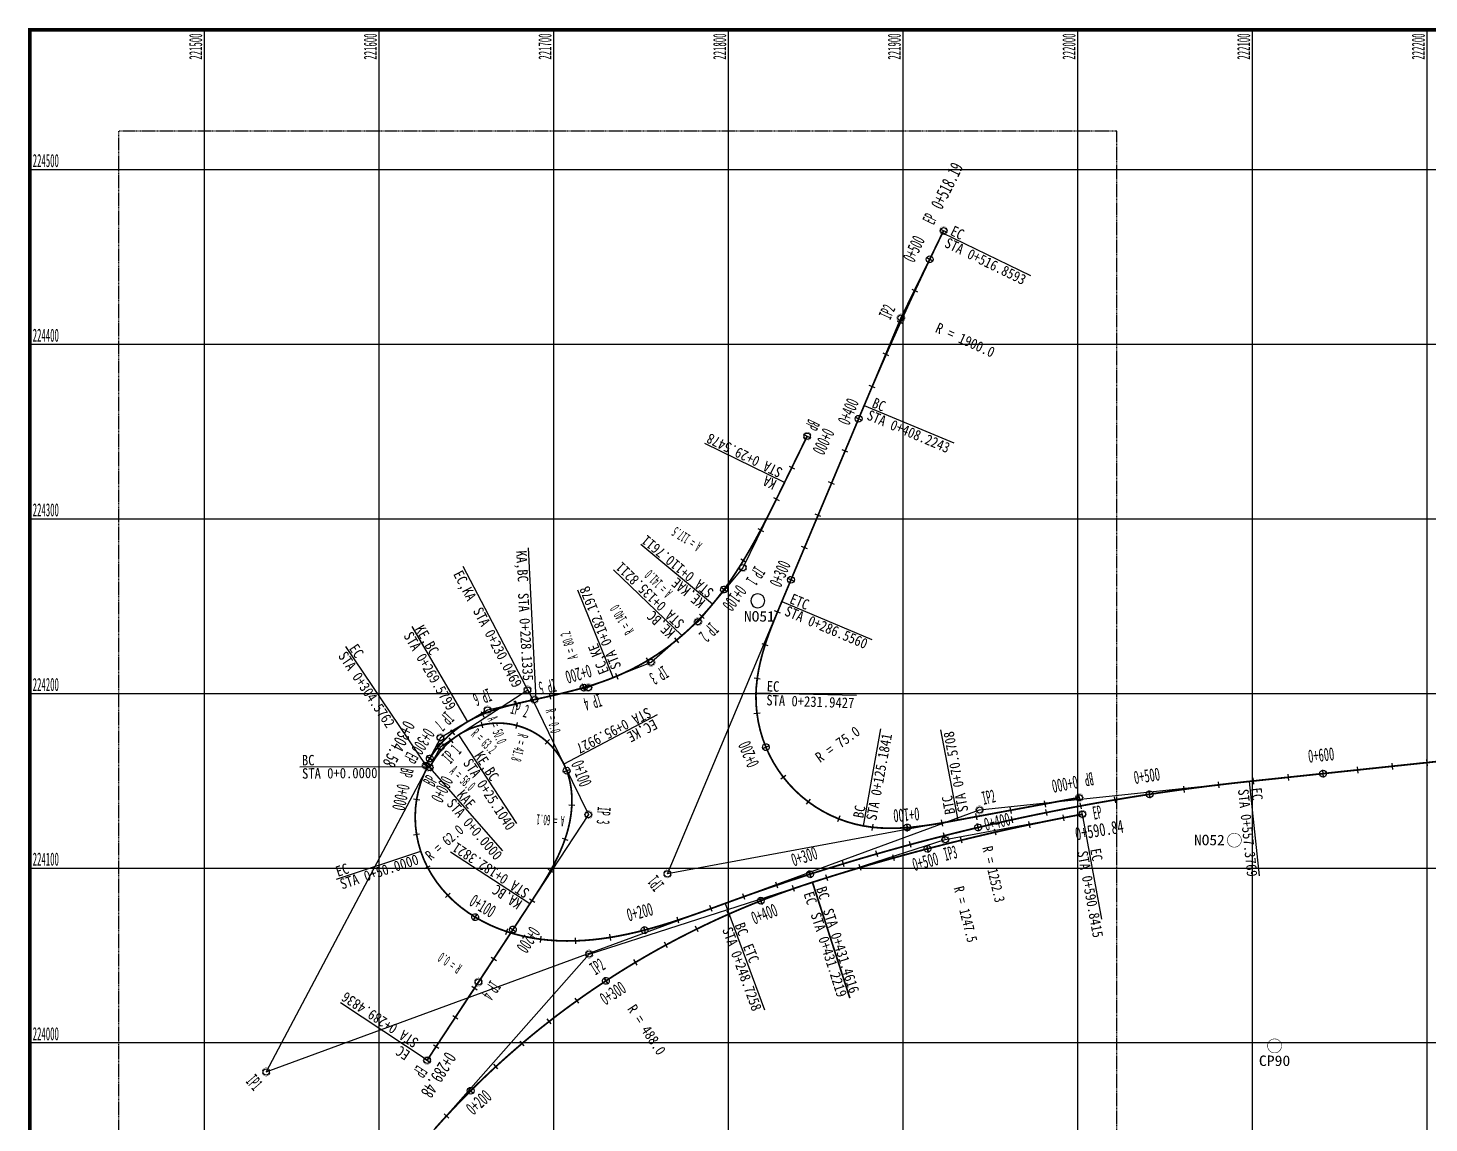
# Model space of a CAD drawing. Extents: x 221399 to 223677, y 223629 to 224581.
# Drawn here: x 221399 to 222201, y 223954 to 224581 of the extents above; entities that cross this region are included whole.
import ezdxf
from ezdxf.enums import TextEntityAlignment as Align

# ---------------------------------------------------------------- set-up
doc = ezdxf.new("R2010")
doc.units = 0
doc.header["$MEASUREMENT"] = 0
doc.linetypes.add('A-DASHD01', pattern=[0.75, 0.5, -0.25])
doc.layers.get('0').update_dxf_attribs({"linetype": 'CONTINUOUS'})
for name, color, linetype in [('CA-ALGN-CNTL', 2, 'CONTINUOUS'), ('CA-ALGN-IPLN', 1, 'CONTINUOUS'), ('CA-ALGN-STSM', 2, 'CONTINUOUS'), ('CA-ALGN-SUBL', 1, 'CONTINUOUS'), ('CA-ALGN-SUBT', 2, 'CONTINUOUS'), ('CA-ALGN-TEXT', 3, 'CONTINUOUS'), ('CV-GRID-BORD', 4, 'CONTINUOUS'), ('CV-GRID-LINE', 1, 'CONTINUOUS'), ('CV-GRID-TEXT', 4, 'CONTINUOUS'), ('CV-SURV-SYMB', 3, 'CONTINUOUS'), ('CV-SURV-TEXT', 3, 'CONTINUOUS'), ('CZ-BASE', 253, 'CONTINUOUS'), ('CZ-EXST', 2, 'A-DASHD01')]:
    doc.layers.add(name, color=color, linetype=linetype)
doc.styles.add('GHS', font='DotumChe.ttf')
doc.styles.add('GTXT', font='DotumChe.ttf')

# ---------------------------------------------------------------- blocks, each defined once
blk = doc.blocks.new('CASTAMS')
blk.add_line((0, -1.5), (0, 1.5))
at = {"style": 'GTXT', "flags": 1}
for tag, p in [('XSEC_DAT', (0, -6.85)), ('STA_DST', (0, -3.62))]:
    blk.add_attdef(tag, text='', height=2.5, dxfattribs=at).set_placement(p, align=Align.MIDDLE)
blk = doc.blocks.new('CASTAMM')
blk.add_line((0, -1.5), (0, 1.5))
blk.add_circle((0, 0), 1.3)
at = {"style": 'GTXT', "flags": 1}
for tag, p in [('XSEC_DAT', (0, -6.85)), ('STA_DST', (0, -3.62))]:
    blk.add_attdef(tag, text='', height=2.5, dxfattribs=at).set_placement(p, align=Align.MIDDLE)
blk = doc.blocks.new('CVSVCPM')
at = {"const_width": 0.15}
blk.add_lwpolyline([(0, 2, -1), (0, -2, -1), (0, 2)], format="xyb", dxfattribs=at)
at = {"style": 'GTXT', "flags": 1}
blk.add_attdef('NO', text='', height=2.5, dxfattribs=at).set_placement((0, 4.76), align=Align.MIDDLE)

msp = doc.modelspace()

# ---------------------------------------------------------------- linework, layer by layer
at = {"layer": 'CA-ALGN-CNTL', "const_width": 1}
msp.add_lwpolyline([(222021.41, 224139.06), (222021.42, 224139.06), (222026.35, 224139.89), (222031.28, 224140.69), (222036.22, 224141.47), (222041.16, 224142.24), (222046.11, 224142.98), (222051.05, 224143.7), (222056, 224144.41), (222060.96, 224145.09), (222065.91, 224145.76), (222070.87, 224146.4), (222075.83, 224147.03), (222080.79, 224147.63), (222085.76, 224148.22), (222090.73, 224148.79), (222095.7, 224149.33), (222098.06, 224149.58), (222100.67, 224149.86), (222105.64, 224150.39), (222110.61, 224150.91), (222115.59, 224151.44), (222120.56, 224151.97), (222125.53, 224152.49), (222130.5, 224153.02), (222135.47, 224153.55), (222140.45, 224154.07), (222145.42, 224154.6), (222150.39, 224155.13), (222155.36, 224155.65), (222160.34, 224156.18), (222165.31, 224156.71), (222170.28, 224157.23), (222175.25, 224157.76), (222180.22, 224158.29), (222185.2, 224158.81), (222190.17, 224159.34), (222195.14, 224159.87), (222200.11, 224160.39), (222205.09, 224160.92)], dxfattribs=at)
at = {"layer": 'CA-ALGN-IPLN'}
msp.add_line((221943.81, 224133.25), (222692.28, 224212.51), dxfattribs=at)
at = {"layer": 'CA-ALGN-STSM'}
msp.add_line((222021.71, 224137.29), (222021.12, 224140.84), dxfattribs=at)
at = {"layer": 'CA-ALGN-SUBL'}
msp.add_line((222098.06, 224149.58), (222103.79, 224095.49), dxfattribs=at)
at = {"layer": 'CV-GRID-BORD', "const_width": 2}
msp.add_lwpolyline([(221400, 223630), (221400, 224580), (223030, 224580), (223030, 223630)], close=True, dxfattribs=at)
at = {"layer": 'CV-GRID-LINE'}
for p, q in [((221500, 224300), (221500, 224580)), ((221600, 224300), (221600, 224580)), ((222100, 224300), (222100, 224400)), ((222200, 224300), (222200, 224400))]:
    msp.add_line(p, q, dxfattribs=at)
for points in [[(221500, 223630), (221500, 224580)], [(221600, 223630), (221600, 224580)], [(221700, 223630), (221700, 224580)], [(221800, 223630), (221800, 224580)], [(221900, 223630), (221900, 224580)], [(222000, 223630), (222000, 224580)], [(222100, 223630), (222100, 224580)], [(222200, 223630), (222200, 224580)], [(221400, 224500), (223030, 224500)], [(221400, 224400), (221500, 224400), (221600, 224400), (221700, 224400), (221800, 224400), (221900, 224400), (222000, 224400), (222100, 224400), (222200, 224400), (222300, 224400), (222400, 224400), (222500, 224400), (222600, 224400), (222700, 224400), (222730.86, 224400)], [(221400, 224300), (222730.86, 224300)], [(221400, 224200), (223030, 224200)], [(221400, 224100), (223030, 224100)], [(221400, 224000), (223030, 224000)]]:
    msp.add_lwpolyline(points, dxfattribs=at)
at = {"layer": 'CZ-BASE'}
for p, q in [((221898.75, 224414.91), (221923.19, 224464.92)), ((221924.81, 224464.13), (221921.58, 224465.71)), ((221922.61, 224463.72), (221972.85, 224439.31)), ((221913.17, 224449.53), (221917.24, 224447.62)), ((221916.9, 224447.77), (221913.65, 224449.32)), ((221908.37, 224429.69), (221905.11, 224431.21)), ((221765.1, 224096.65), (221898.75, 224414.91)), ((221900.04, 224411.53), (221896.76, 224413.02)), ((221700, 224300), (221700, 224400)), ((221800, 224300), (221800, 224400)), ((221900, 224300), (221900, 224400)), ((222000, 224300), (222000, 224400)), ((221891.9, 224393.28), (221888.61, 224394.73)), ((221883.96, 224374.95), (221880.65, 224376.37)), ((221872.45, 224358.1), (221876.6, 224356.36)), ((221876.19, 224356.54), (221872.87, 224357.93)), ((221877.71, 224364.82), (221929.09, 224343.48)), ((221832.1, 224320.72), (221786.5, 224343.12)), ((221845.08, 224347.27), (221832.1, 224320.72)), ((221843.47, 224348.06), (221846.7, 224346.48)), ((221868.44, 224338.1), (221865.12, 224339.49)), ((221834.68, 224330.09), (221837.91, 224328.51)), ((221832.1, 224320.72), (221808.25, 224271.94)), ((221860.7, 224319.66), (221857.38, 224321.05)), ((221825.89, 224312.14), (221829.11, 224310.54)), ((221852.95, 224301.22), (221849.64, 224302.61)), ((221816.83, 224294.36), (221820.01, 224292.68)), ((221685.34, 224283.44), (221689.81, 224196.63)), ((221790.85, 224251.01), (221749.83, 224285.19)), ((221845.21, 224282.78), (221841.89, 224284.17)), ((221648.03, 224272.81), (221687.94, 224196.22)), ((221773.38, 224233.08), (221734.28, 224270.72)), ((221808.25, 224271.94), (221790.85, 224251.01)), ((221807.03, 224277.05), (221810.11, 224275.18)), ((221833.73, 224265.9), (221837.88, 224264.16)), ((221837.47, 224264.34), (221834.15, 224265.73)), ((221733.98, 224209.02), (221713.69, 224259.03)), ((221799.31, 224258.18), (221795.65, 224260.79)), ((221796.03, 224260.55), (221798.93, 224258.42)), ((221790.85, 224251.01), (221782.56, 224241.04)), ((221790.85, 224251.01), (221790.85, 224251.01)), ((221829.74, 224245.9), (221826.41, 224247.28)), ((221830.6, 224252.64), (221882.19, 224230.89)), ((221618.8, 224238.24), (221650.61, 224183.73)), ((221782.56, 224241.04), (221773.38, 224233.08)), ((221783.43, 224245.3), (221786.07, 224242.85)), ((221773.38, 224233.08), (221755.69, 224217.76)), ((221769.04, 224231.79), (221771.32, 224229)), ((221580.8, 224226.92), (221626.73, 224158.76)), ((221822.74, 224227.32), (221819.32, 224228.43)), ((221755.69, 224217.76), (221733.98, 224209.02)), ((221752.91, 224220.44), (221754.76, 224217.36)), ((221717.8, 224201.14), (221716.47, 224205.44)), ((221733.98, 224209.02), (221719.74, 224203.28)), ((221735.32, 224211.51), (221736.71, 224208.19)), ((221818.26, 224208.19), (221814.69, 224208.67)), ((221645.39, 224176.19), (221685.09, 224202.07)), ((221685.09, 224202.07), (221705.81, 224159.45)), ((221719.74, 224203.28), (221689.81, 224196.63)), ((221697.34, 224200.16), (221698.14, 224196.65)), ((221716.64, 224205.02), (221717.63, 224201.56)), ((221815.79, 224200.4), (221873.39, 224198.96)), ((221662.08, 224190.47), (221650.61, 224183.73)), ((221658.48, 224189.65), (221659.88, 224186.33)), ((221687.94, 224196.22), (221662.08, 224190.47)), ((221677.81, 224195.74), (221678.66, 224192.24)), ((221650.61, 224183.73), (221635.12, 224174.63)), ((221659.44, 224180.2), (221658.65, 224183.71)), ((221678.39, 224179.86), (221679.31, 224183.34)), ((221759.2, 224187.65), (221705.81, 224159.45)), ((221818.13, 224188.71), (221814.56, 224188.26)), ((221635.12, 224174.63), (221626.73, 224158.76)), ((221635.3, 224169.61), (221645.39, 224176.19)), ((221642.45, 224171.78), (221640.14, 224174.54)), ((221640.94, 224179.12), (221643.25, 224176.36)), ((221645.39, 224176.19), (221678.73, 224125.43)), ((221695.06, 224170.83), (221697.48, 224173.5)), ((221877.26, 224124.12), (221887.34, 224179.65)), ((221931.45, 224127.48), (221921.7, 224179.1)), ((221628.94, 224157.59), (221635.3, 224169.61)), ((221819.43, 224168.21), (221823.47, 224170.21)), ((221823.11, 224169.9), (221819.79, 224168.52)), ((221627.84, 224158.17), (221535.35, 223983.23)), ((221554.67, 224157.98), (221627.84, 224158.17)), ((221625.14, 224159.59), (221628.32, 224157.91)), ((221626.24, 224159.01), (221629.43, 224157.33)), ((221630.89, 224161.48), (221627.14, 224163.96)), ((221630.53, 224156.75), (221627.35, 224158.43)), ((221627.49, 224163.68), (221630.54, 224161.77)), ((221628.94, 224157.59), (221670.57, 224109.88)), ((221705.81, 224159.45), (221719.84, 224130.59)), ((221705.23, 224155.14), (221709.55, 224156.39)), ((221705.7, 224155.14), (221709.07, 224156.4)), ((221832.88, 224153.07), (221830.04, 224150.86)), ((222000.51, 224142.11), (222001.17, 224138.57)), ((221535.35, 223983.23), (221943.81, 224133.25)), ((221619.7, 224139.6), (221623.25, 224139.01)), ((221708.54, 224136.2), (221712.14, 224136.05)), ((222000.84, 224140.34), (221765.1, 224096.65)), ((221846.74, 224139.4), (221844.57, 224136.53)), ((221961.18, 224134.82), (221961.84, 224131.29)), ((221980.84, 224138.47), (221981.5, 224134.93)), ((221982.44, 224130.01), (221981.73, 224133.54)), ((222002.05, 224133.81), (222001.39, 224137.35)), ((221719.84, 224130.59), (221686.26, 224079.44)), ((221863.71, 224129.87), (221862.38, 224126.53)), ((221902.6, 224120.91), (221902.11, 224125.38)), ((221921.86, 224127.57), (221922.48, 224124.03)), ((221924.14, 224116.26), (222002.61, 224130.81)), ((221941.51, 224131.18), (221942.17, 224127.64)), ((221943.52, 224121.04), (221942.5, 224125.42)), ((221962.9, 224125.9), (221962.13, 224129.42)), ((221972.72, 224123.05), (221971.98, 224126.57)), ((221992.3, 224127.02), (221991.61, 224130.55)), ((222002.93, 224129.04), (222002.28, 224132.58)), ((222002.61, 224130.81), (222013.61, 224070.79)), ((221619.65, 224119.1), (221623.21, 224119.67)), ((221704.75, 224117.16), (221708.15, 224115.99)), ((221882.59, 224125.14), (221882.18, 224121.57)), ((221902.22, 224124.94), (221902.5, 224121.35)), ((221924.02, 224116.75), (221923.14, 224120.24)), ((221933.78, 224114.18), (221932.93, 224117.67)), ((221943.42, 224121.48), (221942.6, 224124.98)), ((221953.22, 224118.77), (221952.42, 224122.28)), ((221575.58, 224093.7), (221623.8, 224109.68)), ((221686.26, 224079.44), (221640.82, 224109.13)), ((221720.28, 224050.73), (221924.14, 224116.26)), ((221885.45, 224106.36), (221884.46, 224109.82)), ((221904.7, 224111.71), (221903.76, 224115.19)), ((221913.39, 224113.19), (221914.54, 224108.84)), ((221914.42, 224109.27), (221913.51, 224112.76)), ((221626.08, 224099.65), (221629.28, 224101.31)), ((221866.3, 224100.71), (221865.25, 224104.15)), ((221875.95, 224098.54), (221874.93, 224101.99)), ((221895.14, 224104.06), (221894.18, 224107.53)), ((221696.54, 224099.31), (221699.68, 224097.55)), ((221846, 224098.6), (221847.38, 224094.32)), ((221847.24, 224094.75), (221846.14, 224098.17)), ((221856.85, 224092.71), (221855.77, 224096.15)), ((221638.05, 224083.07), (221640.64, 224085.57)), ((221809.42, 224081.92), (221808.21, 224085.31)), ((221828.28, 224088.48), (221827.12, 224091.89)), ((221837.89, 224086.51), (221836.71, 224089.91)), ((221847.99, 224091.78), (221869.25, 224025.66)), ((221848.17, 224091.84), (221869.43, 224025.72)), ((221686.26, 224079.44), (221656.88, 224034.68)), ((221686.06, 224082.42), (221689.08, 224080.45)), ((221790.63, 224075.08), (221789.4, 224078.46)), ((221798.21, 224079.77), (221820.66, 224018.71)), ((221817.71, 224083.36), (221819.39, 224079.18)), ((221819.21, 224079.59), (221817.89, 224082.94)), ((221656.18, 224073.79), (221653.73, 224070.02)), ((221654.02, 224070.37), (221655.89, 224073.45)), ((221771.7, 224068.46), (221770.57, 224071.88)), ((221800.82, 224071.92), (221799.37, 224075.21)), ((221672.53, 224061.87), (221673.66, 224065.29)), ((221674.71, 224065.95), (221678.48, 224063.48)), ((221675.09, 224065.7), (221678.1, 224063.73)), ((221732.71, 224058.5), (221732.14, 224062.05)), ((221751.43, 224066.64), (221752.52, 224062.28)), ((221752.43, 224062.72), (221751.52, 224066.2)), ((221782.76, 224063.5), (221781.18, 224066.73)), ((221692.35, 224057.41), (221692.81, 224060.98)), ((221712.59, 224056.5), (221712.48, 224060.1)), ((221765.07, 224054.34), (221763.35, 224057.5)), ((221586.56, 223899.32), (221720.28, 224050.73)), ((221664.12, 224048.98), (221667.12, 224047.01)), ((221747.76, 224044.47), (221745.91, 224047.56)), ((221728.64, 224037.27), (221731.14, 224033.53)), ((221656.88, 224034.68), (221627.49, 223989.91)), ((221653.14, 224032.26), (221656.15, 224030.29)), ((221730.87, 224033.89), (221728.9, 224036.9)), ((221627.49, 223989.91), (221577.84, 224022.74)), ((221714.43, 224022.63), (221712.34, 224025.56)), ((221642.16, 224015.54), (221645.17, 224013.57)), ((221698.47, 224010.71), (221696.26, 224013.55)), ((221631.19, 223998.82), (221634.2, 223996.85)), ((221683.01, 223998.15), (221680.68, 224000.89)), ((221625.99, 223990.9), (221629, 223988.92)), ((221668.07, 223984.96), (221665.63, 223987.61)), ((221650.82, 223974.03), (221654.01, 223970.86)), ((221653.69, 223971.17), (221651.14, 223973.72)), ((221639.88, 223956.8), (221637.24, 223959.24))]:
    msp.add_line(p, q, dxfattribs=at)
at = {"layer": 'CZ-BASE', "const_width": 1}
for points in [[(222000.84, 224140.34), (221995.92, 224139.43), (221991.01, 224138.52), (221986.09, 224137.61), (221981.17, 224136.7), (221979.7, 224136.43), (221979.21, 224136.34), (221977.53, 224136.03), (221976.26, 224135.79), (221975.27, 224135.61), (221971.34, 224134.88), (221966.42, 224133.97), (221961.51, 224133.05), (221956.59, 224132.14), (221951.68, 224131.23), (221946.76, 224130.32), (221941.84, 224129.41), (221936.93, 224128.5), (221932.01, 224127.59), (221931.45, 224127.48), (221927.09, 224126.68), (221922.17, 224125.8), (221917.24, 224124.97), (221914.77, 224124.59), (221913.78, 224124.45), (221912.29, 224124.24), (221907.33, 224123.62), (221906.34, 224123.51), (221902.36, 224123.15), (221897.74, 224122.87), (221897.36, 224122.85), (221893.37, 224122.77), (221892.37, 224122.77), (221887.37, 224122.93), (221886.37, 224122.99), (221882.39, 224123.36), (221877.44, 224124.08), (221877.26, 224124.12), (221872.55, 224125.13), (221867.75, 224126.51), (221863.04, 224128.2), (221858.46, 224130.2), (221854.02, 224132.5), (221849.75, 224135.09), (221845.66, 224137.96), (221841.76, 224141.1), (221838.09, 224144.49), (221834.65, 224148.12), (221831.46, 224151.96), (221828.53, 224156.02), (221825.88, 224160.25), (221823.51, 224164.66), (221821.45, 224169.21), (221819.69, 224173.89), (221818.25, 224178.68), (221817.13, 224183.55), (221816.34, 224188.49), (221815.88, 224193.46), (221815.75, 224198.46), (221815.79, 224200.4), (221815.95, 224203.46), (221816.47, 224208.43), (221817.27, 224213.36), (221818.32, 224218.25), (221819.58, 224223.09), (221821.03, 224227.88), (221822.14, 224231.19), (221822.3, 224231.67), (221822.47, 224232.14), (221822.64, 224232.61), (221822.97, 224233.55), (221823.31, 224234.49), (221824.01, 224236.37), (221824.36, 224237.3), (221826.19, 224241.96), (221828.08, 224246.59), (221829.23, 224249.36), (221830, 224251.2), (221830.6, 224252.64), (221831.94, 224255.81), (221833.87, 224260.42), (221834.26, 224261.34), (221835.81, 224265.03), (221837.74, 224269.64), (221839.68, 224274.25), (221841.62, 224278.86), (221843.55, 224283.47), (221845.49, 224288.08), (221847.42, 224292.69), (221849.36, 224297.3), (221851.3, 224301.91), (221853.23, 224306.52), (221855.17, 224311.13), (221857.1, 224315.74), (221859.04, 224320.35), (221860.97, 224324.96), (221862.91, 224329.57), (221864.85, 224334.18), (221864.9, 224334.3), (221866.78, 224338.79), (221867.94, 224341.56), (221868.72, 224343.4), (221870.27, 224347.09), (221870.65, 224348.01), (221872.59, 224352.62), (221874.53, 224357.23), (221876.46, 224361.84), (221877.71, 224364.82), (221878.4, 224366.45), (221880.34, 224371.06), (221882.3, 224375.66), (221884.27, 224380.25), (221886.26, 224384.84), (221888.25, 224389.43), (221890.26, 224394.01), (221892.28, 224398.58), (221894.31, 224403.15), (221896.35, 224407.72), (221898.4, 224412.27), (221900.47, 224416.83), (221902.55, 224421.37), (221904.64, 224425.92), (221906.74, 224430.45), (221908.86, 224434.98), (221910.98, 224439.51), (221913.12, 224444.03), (221915.27, 224448.54), (221917.43, 224453.05), (221919.61, 224457.55), (221921.79, 224462.05), (221922.61, 224463.72), (221923.19, 224464.92)], [(221845.08, 224347.27), (221844.64, 224346.37), (221844.2, 224345.47), (221843.76, 224344.57), (221843.33, 224343.68), (221842.89, 224342.78), (221842.45, 224341.88), (221842.01, 224340.98), (221841.79, 224340.53), (221841.57, 224340.08), (221841.48, 224339.9), (221841.13, 224339.18), (221841.13, 224339.18), (221840.69, 224338.29), (221840.25, 224337.39), (221839.81, 224336.49), (221839.37, 224335.59), (221838.93, 224334.69), (221838.49, 224333.79), (221838.05, 224332.9), (221837.62, 224332), (221837.18, 224331.1), (221836.74, 224330.2), (221836.3, 224329.3), (221835.86, 224328.4), (221835.42, 224327.51), (221834.98, 224326.61), (221834.54, 224325.71), (221834.1, 224324.81), (221833.66, 224323.91), (221833.22, 224323.01), (221832.78, 224322.11), (221832.34, 224321.22), (221832.1, 224320.72), (221831.91, 224320.32), (221831.47, 224319.42), (221831.03, 224318.52), (221830.59, 224317.62), (221830.15, 224316.73), (221829.71, 224315.83), (221829.27, 224314.93), (221828.83, 224314.03), (221828.39, 224313.13), (221827.94, 224312.24), (221827.5, 224311.34), (221827.06, 224310.44), (221826.61, 224309.55), (221826.17, 224308.65), (221825.72, 224307.76), (221825.28, 224306.86), (221824.83, 224305.97), (221824.38, 224305.07), (221823.93, 224304.18), (221823.48, 224303.29), (221823.03, 224302.4), (221822.57, 224301.51), (221822.12, 224300.61), (221821.66, 224299.72), (221821.21, 224298.84), (221820.75, 224297.95), (221820.29, 224297.06), (221819.82, 224296.17), (221819.36, 224295.29), (221818.89, 224294.4), (221818.42, 224293.52), (221817.95, 224292.64), (221817.48, 224291.76), (221817.01, 224290.88), (221816.53, 224290), (221816.05, 224289.12), (221815.57, 224288.24), (221815.09, 224287.37), (221814.6, 224286.49), (221814.12, 224285.62), (221813.63, 224284.75), (221813.13, 224283.88), (221812.64, 224283.01), (221812.14, 224282.14), (221811.64, 224281.28), (221811.13, 224280.41), (221810.63, 224279.55), (221810.12, 224278.69), (221809.61, 224277.83), (221809.09, 224276.97), (221808.57, 224276.12), (221808.05, 224275.27), (221807.52, 224274.41), (221807, 224273.56), (221806.47, 224272.72), (221805.93, 224271.87), (221805.39, 224271.03), (221804.85, 224270.19), (221804.31, 224269.35), (221803.76, 224268.51), (221803.21, 224267.68), (221802.65, 224266.85), (221802.09, 224266.02), (221801.53, 224265.19), (221800.96, 224264.37), (221800.39, 224263.55), (221799.81, 224262.73), (221799.24, 224261.92), (221798.65, 224261.1), (221798.07, 224260.29), (221797.48, 224259.49), (221796.88, 224258.68), (221796.28, 224257.88), (221795.68, 224257.08), (221795.07, 224256.29), (221794.46, 224255.5), (221793.84, 224254.71), (221793.22, 224253.93), (221792.6, 224253.15), (221792.36, 224252.86), (221791.97, 224252.37), (221791.34, 224251.59), (221790.85, 224251.01), (221790.85, 224251.01), (221790.7, 224250.82), (221790.06, 224250.06), (221789.41, 224249.3), (221788.76, 224248.54), (221788.43, 224248.16), (221788.1, 224247.78), (221787.44, 224247.03), (221786.77, 224246.29), (221786.1, 224245.54), (221785.43, 224244.81), (221784.75, 224244.07), (221784.07, 224243.34), (221783.38, 224242.62), (221782.68, 224241.9), (221781.99, 224241.18), (221781.28, 224240.47), (221780.58, 224239.76), (221779.86, 224239.06), (221779.15, 224238.36), (221778.42, 224237.67), (221777.7, 224236.98), (221776.97, 224236.3), (221776.23, 224235.62), (221775.49, 224234.95), (221774.75, 224234.28), (221774, 224233.62), (221773.38, 224233.08), (221773.38, 224233.08), (221773.24, 224232.96), (221772.48, 224232.31), (221771.72, 224231.67), (221770.95, 224231.03), (221770.18, 224230.39), (221769.4, 224229.76), (221768.62, 224229.14), (221767.84, 224228.52), (221767.04, 224227.91), (221766.25, 224227.3), (221765.85, 224227), (221765.45, 224226.7), (221765.05, 224226.4), (221764.65, 224226.11), (221763.84, 224225.52), (221763.03, 224224.93), (221762.21, 224224.35), (221761.39, 224223.78), (221760.57, 224223.22), (221759.74, 224222.66), (221758.91, 224222.1), (221758.07, 224221.55), (221757.23, 224221.01), (221756.39, 224220.47), (221755.54, 224219.94), (221754.69, 224219.42), (221753.83, 224218.9), (221752.97, 224218.39), (221752.11, 224217.88), (221751.24, 224217.38), (221750.38, 224216.89), (221749.5, 224216.4), (221748.63, 224215.92), (221747.75, 224215.45), (221746.86, 224214.98), (221746.42, 224214.75), (221745.98, 224214.51), (221745.53, 224214.29), (221745.09, 224214.06), (221744.19, 224213.61), (221743.3, 224213.17), (221742.4, 224212.73), (221741.49, 224212.3), (221740.59, 224211.88), (221739.68, 224211.46), (221738.77, 224211.05), (221737.85, 224210.64), (221736.94, 224210.24), (221736.01, 224209.85), (221735.09, 224209.47), (221734.17, 224209.09), (221733.98, 224209.02), (221733.98, 224209.02), (221733.24, 224208.72), (221732.31, 224208.35), (221731.37, 224208), (221730.44, 224207.64), (221729.5, 224207.3), (221728.56, 224206.96), (221727.62, 224206.62), (221726.67, 224206.29), (221725.73, 224205.97), (221724.78, 224205.65), (221723.83, 224205.34), (221722.88, 224205.03), (221721.92, 224204.73), (221720.97, 224204.44), (221720.01, 224204.14), (221719.05, 224203.86), (221718.09, 224203.57), (221717.13, 224203.29), (221716.17, 224203.02), (221715.21, 224202.75), (221714.25, 224202.48), (221713.28, 224202.22), (221712.31, 224201.96), (221711.35, 224201.71), (221710.38, 224201.45), (221709.41, 224201.2), (221708.44, 224200.96), (221707.47, 224200.72), (221706.5, 224200.47), (221705.53, 224200.24), (221704.56, 224200), (221703.59, 224199.77), (221702.61, 224199.54), (221701.64, 224199.31), (221700.67, 224199.08), (221699.69, 224198.86), (221698.72, 224198.63), (221697.74, 224198.41), (221696.77, 224198.19), (221695.79, 224197.97), (221694.82, 224197.75), (221693.84, 224197.53), (221692.86, 224197.31), (221691.89, 224197.09), (221690.91, 224196.88), (221689.94, 224196.66), (221689.81, 224196.63), (221689.81, 224196.63), (221688.96, 224196.44), (221687.98, 224196.23), (221687.94, 224196.22), (221687.94, 224196.22), (221687.01, 224196.01), (221686.03, 224195.79), (221685.06, 224195.57), (221684.08, 224195.35), (221683.1, 224195.13), (221682.13, 224194.91), (221681.15, 224194.69), (221680.18, 224194.46), (221679.21, 224194.23), (221678.24, 224193.99), (221677.26, 224193.75), (221676.29, 224193.51), (221675.33, 224193.26), (221674.36, 224193.01), (221673.39, 224192.75), (221672.43, 224192.49), (221671.46, 224192.22), (221670.5, 224191.95), (221669.54, 224191.66), (221668.59, 224191.37), (221667.63, 224191.08), (221666.68, 224190.77), (221665.73, 224190.46), (221664.78, 224190.13), (221663.84, 224189.8), (221662.9, 224189.46), (221661.96, 224189.11), (221661.03, 224188.75), (221660.1, 224188.38), (221659.18, 224187.99), (221658.26, 224187.6), (221657.35, 224187.2), (221656.44, 224186.78), (221655.53, 224186.35), (221654.67, 224185.93), (221654.63, 224185.91), (221653.74, 224185.46), (221652.86, 224184.99), (221651.98, 224184.51), (221651.11, 224184.02), (221650.61, 224183.73), (221650.61, 224183.73), (221650.25, 224183.52), (221649.39, 224183), (221648.55, 224182.47), (221647.71, 224181.92), (221646.88, 224181.36), (221646.06, 224180.79), (221645.25, 224180.2), (221644.45, 224179.61), (221643.65, 224179), (221642.87, 224178.37), (221642.1, 224177.74), (221641.34, 224177.09), (221640.58, 224176.43), (221639.84, 224175.76), (221639.11, 224175.08), (221638.39, 224174.38), (221637.68, 224173.68), (221636.99, 224172.96), (221636.3, 224172.23), (221635.62, 224171.5), (221634.96, 224170.75), (221634.31, 224169.99), (221633.67, 224169.22), (221633.05, 224168.44), (221632.43, 224167.65), (221631.83, 224166.85), (221631.24, 224166.04), (221630.66, 224165.23), (221630.1, 224164.4), (221629.55, 224163.57), (221629.01, 224162.72), (221628.49, 224161.87), (221627.98, 224161.01), (221627.49, 224160.14), (221627, 224159.27), (221626.73, 224158.76), (221626.73, 224158.75)], [(221628.94, 224157.59), (221629.42, 224158.47), (221629.91, 224159.34), (221630.41, 224160.2), (221630.93, 224161.06), (221631.46, 224161.9), (221632.01, 224162.74), (221632.58, 224163.57), (221633.16, 224164.38), (221633.75, 224165.18), (221634.36, 224165.98), (221634.99, 224166.76), (221635.63, 224167.53), (221636.28, 224168.28), (221636.95, 224169.02), (221637.64, 224169.75), (221638.34, 224170.46), (221639.06, 224171.16), (221639.79, 224171.84), (221640.53, 224172.51), (221641.29, 224173.16), (221642.07, 224173.79), (221642.86, 224174.4), (221643.66, 224175), (221644.48, 224175.58), (221645.31, 224176.14), (221645.39, 224176.19), (221645.39, 224176.19), (221646.15, 224176.67), (221647, 224177.19), (221647.87, 224177.69), (221648.75, 224178.17), (221649.64, 224178.62), (221650.54, 224179.05), (221651.45, 224179.47), (221652.38, 224179.86), (221653.31, 224180.22), (221654.24, 224180.57), (221655.19, 224180.89), (221656.14, 224181.19), (221656.47, 224181.29), (221656.47, 224181.29), (221657.1, 224181.47), (221658.07, 224181.72), (221659.04, 224181.96), (221660.02, 224182.16), (221661.01, 224182.35), (221661.99, 224182.51), (221662.98, 224182.64), (221663.98, 224182.76), (221664.97, 224182.85), (221665.97, 224182.91), (221666.97, 224182.96), (221667.97, 224182.97), (221668.97, 224182.97), (221669.97, 224182.94), (221670.97, 224182.88), (221671.96, 224182.81), (221672.96, 224182.7), (221673.95, 224182.58), (221674.94, 224182.43), (221675.92, 224182.26), (221676.91, 224182.06), (221677.88, 224181.84), (221678.85, 224181.6), (221679.81, 224181.33), (221680.77, 224181.04), (221681.72, 224180.73), (221682.66, 224180.4), (221683.6, 224180.04), (221684.52, 224179.66), (221685.44, 224179.26), (221686.35, 224178.84), (221687.24, 224178.39), (221688.13, 224177.93), (221689, 224177.44), (221689.86, 224176.93), (221690.71, 224176.4), (221691.55, 224175.86), (221692.37, 224175.29), (221693.18, 224174.7), (221693.97, 224174.09), (221694.75, 224173.47), (221695.52, 224172.82), (221696.27, 224172.16), (221697, 224171.48), (221697.72, 224170.79), (221698.42, 224170.07), (221699.1, 224169.34), (221699.77, 224168.59), (221700.41, 224167.83), (221701.04, 224167.05), (221701.65, 224166.26), (221702.24, 224165.45), (221702.81, 224164.63), (221703.36, 224163.8), (221703.9, 224162.95), (221704.41, 224162.09), (221704.9, 224161.22), (221705.37, 224160.34), (221705.81, 224159.45), (221705.81, 224159.45), (221705.81, 224159.44), (221706.24, 224158.54), (221706.64, 224157.62), (221707.03, 224156.7), (221707.39, 224155.77), (221707.73, 224154.83), (221707.89, 224154.35), (221708.05, 224153.88), (221708.2, 224153.4), (221708.35, 224152.93), (221708.62, 224151.96), (221708.88, 224151), (221709.12, 224150.03), (221709.33, 224149.05), (221709.52, 224148.07), (221709.7, 224147.08), (221709.85, 224146.1), (221709.99, 224145.1), (221710.1, 224144.11), (221710.2, 224143.12), (221710.27, 224142.12), (221710.33, 224141.12), (221710.37, 224140.12), (221710.39, 224139.12), (221710.39, 224138.12), (221710.37, 224137.12), (221710.34, 224136.12), (221710.29, 224135.12), (221710.22, 224134.13), (221710.14, 224133.13), (221710.04, 224132.13), (221709.92, 224131.14), (221709.79, 224130.15), (221709.64, 224129.16), (221709.48, 224128.17), (221709.3, 224127.19), (221709.11, 224126.21), (221708.9, 224125.23), (221708.68, 224124.26), (221708.45, 224123.28), (221708.2, 224122.31), (221707.94, 224121.35), (221707.94, 224121.35), (221707.67, 224120.39), (221707.38, 224119.43), (221707.08, 224118.47), (221706.77, 224117.52), (221706.45, 224116.58), (221706.12, 224115.63), (221705.78, 224114.69), (221705.43, 224113.76), (221705.06, 224112.82), (221704.69, 224111.9), (221704.31, 224110.97), (221703.92, 224110.05), (221703.52, 224109.14), (221703.11, 224108.22), (221702.69, 224107.32), (221702.26, 224106.41), (221701.83, 224105.51), (221701.39, 224104.61), (221700.94, 224103.72), (221700.48, 224102.83), (221700.02, 224101.94), (221699.55, 224101.06), (221699.08, 224100.18), (221698.59, 224099.3), (221698.11, 224098.43), (221697.62, 224097.56), (221697.12, 224096.69), (221696.62, 224095.83), (221696.11, 224094.96), (221695.6, 224094.1), (221695.08, 224093.25), (221694.56, 224092.39), (221694.04, 224091.54), (221693.51, 224090.69), (221692.98, 224089.84), (221692.45, 224089), (221691.92, 224088.15), (221691.38, 224087.31), (221690.84, 224086.47), (221690.3, 224085.62), (221689.76, 224084.79), (221689.21, 224083.95), (221688.66, 224083.11), (221688.12, 224082.27), (221687.57, 224081.44), (221687.02, 224080.6), (221686.47, 224079.76), (221686.26, 224079.44), (221686.26, 224079.44), (221685.92, 224078.93), (221685.38, 224078.09), (221684.83, 224077.25), (221684.28, 224076.42), (221683.73, 224075.58), (221683.18, 224074.75), (221682.63, 224073.91), (221682.08, 224073.08), (221681.53, 224072.24), (221680.99, 224071.4), (221680.44, 224070.57), (221679.89, 224069.73), (221679.34, 224068.9), (221678.79, 224068.06), (221678.24, 224067.22), (221677.69, 224066.39), (221677.14, 224065.55), (221676.6, 224064.72), (221676.05, 224063.88), (221675.5, 224063.04), (221674.95, 224062.21), (221674.4, 224061.37), (221673.85, 224060.54), (221673.3, 224059.7), (221672.75, 224058.86), (221672.21, 224058.03), (221671.66, 224057.19), (221671.11, 224056.36), (221670.56, 224055.52), (221670.01, 224054.68), (221669.46, 224053.85), (221668.91, 224053.01), (221668.36, 224052.18), (221667.81, 224051.34), (221667.27, 224050.5), (221666.72, 224049.67), (221666.17, 224048.83), (221665.62, 224048), (221665.07, 224047.16), (221664.52, 224046.32), (221663.97, 224045.49), (221663.42, 224044.65), (221662.88, 224043.82), (221662.33, 224042.98), (221661.78, 224042.14), (221661.23, 224041.31), (221660.68, 224040.47), (221660.13, 224039.64), (221659.58, 224038.8), (221659.03, 224037.96), (221658.49, 224037.13), (221657.94, 224036.29), (221657.39, 224035.46), (221656.84, 224034.62), (221656.29, 224033.78), (221655.74, 224032.95), (221655.19, 224032.11), (221654.64, 224031.28), (221654.1, 224030.44), (221653.55, 224029.6), (221653, 224028.77), (221652.45, 224027.93), (221651.9, 224027.1), (221651.35, 224026.26), (221650.8, 224025.42), (221650.25, 224024.59), (221649.71, 224023.75), (221649.16, 224022.92), (221648.61, 224022.08), (221648.06, 224021.24), (221647.51, 224020.41), (221646.96, 224019.57), (221646.41, 224018.74), (221645.86, 224017.9), (221645.32, 224017.06), (221644.77, 224016.23), (221644.22, 224015.39), (221643.67, 224014.56), (221643.12, 224013.72), (221642.57, 224012.88), (221642.02, 224012.05), (221641.47, 224011.21), (221640.93, 224010.38), (221640.38, 224009.54), (221639.83, 224008.7), (221639.28, 224007.87), (221638.73, 224007.03), (221638.18, 224006.2), (221637.63, 224005.36), (221637.08, 224004.52), (221636.54, 224003.69), (221635.99, 224002.85), (221635.44, 224002.02), (221634.89, 224001.18), (221634.34, 224000.34), (221633.79, 223999.51), (221633.24, 223998.67), (221632.69, 223997.84), (221632.15, 223997), (221631.6, 223996.16), (221631.05, 223995.33), (221630.5, 223994.49), (221629.95, 223993.66), (221629.4, 223992.82), (221628.85, 223991.99), (221628.3, 223991.15), (221627.76, 223990.31), (221627.49, 223989.91)], [(221627.84, 224158.17), (221625.68, 224153.66), (221623.89, 224148.99), (221622.49, 224144.2), (221621.48, 224139.3), (221620.86, 224134.34), (221620.65, 224129.35), (221620.84, 224124.35), (221621.43, 224119.39), (221622.42, 224114.49), (221623.8, 224109.68), (221623.8, 224109.68), (221625.56, 224105.01), (221627.68, 224100.48), (221630.15, 224096.13), (221632.93, 224091.98), (221636, 224088.04), (221639.35, 224084.32), (221642.94, 224080.84), (221646.75, 224077.61), (221650.77, 224074.63), (221654.96, 224071.91), (221659.31, 224069.44), (221663.79, 224067.23), (221668.39, 224065.28), (221673.1, 224063.58), (221677.88, 224062.13), (221682.73, 224060.92), (221687.63, 224059.94), (221692.58, 224059.2), (221697.55, 224058.67), (221702.54, 224058.35), (221707.54, 224058.23), (221712.54, 224058.3), (221717.53, 224058.55), (221722.51, 224058.97), (221727.48, 224059.55), (221732.42, 224060.28), (221737.35, 224061.14), (221742.25, 224062.13), (221747.12, 224063.24), (221751.97, 224064.46), (221756.8, 224065.77), (221761.6, 224067.16), (221766.38, 224068.64), (221771.14, 224070.17), (221775.88, 224071.76), (221780.6, 224073.4), (221785.31, 224075.07), (221790.02, 224076.77), (221794.71, 224078.49), (221798.21, 224079.77), (221798.21, 224079.77), (221799.41, 224080.21), (221804.11, 224081.92), (221808.81, 224083.61), (221813.52, 224085.28), (221818.24, 224086.94), (221822.97, 224088.57), (221827.7, 224090.19), (221832.44, 224091.78), (221837.18, 224093.36), (221841.93, 224094.92), (221846.69, 224096.46), (221851.45, 224097.98), (221856.22, 224099.48), (221861, 224100.96), (221865.78, 224102.43), (221870.56, 224103.87), (221875.36, 224105.3), (221880.16, 224106.7), (221884.96, 224108.09), (221889.77, 224109.46), (221894.58, 224110.81), (221899.4, 224112.14), (221904.23, 224113.45), (221909.06, 224114.74), (221913.89, 224116.01), (221918.73, 224117.26), (221923.58, 224118.49), (221928.43, 224119.71), (221933.29, 224120.9), (221938.15, 224122.08), (221943.01, 224123.23), (221947.88, 224124.37), (221952.75, 224125.48), (221957.63, 224126.58), (221962.51, 224127.66), (221967.4, 224128.72), (221972.29, 224129.76), (221977.19, 224130.77), (221982.09, 224131.77), (221986.99, 224132.75), (221991.9, 224133.71), (221996.81, 224134.66), (222001.72, 224135.58), (222006.64, 224136.48), (222011.56, 224137.36), (222016.49, 224138.22), (222021.09, 224139.01)], [(221631.86, 223950.6), (221635.19, 223954.33), (221638.56, 223958.02), (221641.97, 223961.68), (221645.41, 223965.3), (221648.9, 223968.89), (221652.42, 223972.44), (221655.97, 223975.96), (221659.56, 223979.44), (221663.19, 223982.88), (221666.85, 223986.28), (221670.18, 223989.31), (221670.55, 223989.65), (221674.28, 223992.98), (221678.04, 223996.27), (221678.8, 223996.92), (221681.84, 223999.52), (221684.9, 224002.09), (221685.67, 224002.73), (221687.99, 224004.64), (221689.54, 224005.91), (221691.48, 224007.48), (221692.65, 224008.42), (221693.43, 224009.04), (221697.36, 224012.13), (221701.32, 224015.18), (221705.31, 224018.2), (221709.33, 224021.17), (221713.39, 224024.1), (221717.47, 224026.99), (221721.58, 224029.83), (221725.72, 224032.64), (221729.89, 224035.4), (221734.08, 224038.12), (221738.31, 224040.79), (221742.56, 224043.42), (221746.84, 224046.01), (221751.14, 224048.55), (221755.47, 224051.05), (221759.83, 224053.51), (221764.21, 224055.92), (221767.41, 224057.64), (221768.61, 224058.29), (221773.04, 224060.61), (221777.49, 224062.88), (221781.97, 224065.11), (221786.47, 224067.29), (221790.99, 224069.43), (221795.53, 224071.52), (221796.44, 224071.93), (221796.9, 224072.14), (221800.09, 224073.56), (221803.76, 224075.17), (221804.68, 224075.56), (221809.28, 224077.51), (221813.9, 224079.41), (221818.08, 224081.09), (221818.55, 224081.27), (221823.21, 224083.08), (221827.89, 224084.84), (221832.59, 224086.55), (221837.3, 224088.21), (221842.03, 224089.83), (221846.78, 224091.39), (221847.95, 224091.77), (221848.17, 224091.84), (221851.54, 224092.92), (221856.31, 224094.43), (221861.08, 224095.92), (221865.86, 224097.38), (221867.78, 224097.97), (221870.65, 224098.83), (221872.57, 224099.41), (221875.44, 224100.26), (221876.88, 224100.69), (221877.84, 224100.97), (221878.8, 224101.25), (221880.24, 224101.68), (221885.04, 224103.07), (221889.85, 224104.44), (221894.66, 224105.79), (221899.48, 224107.13), (221904.3, 224108.44), (221909.13, 224109.74), (221913.97, 224111.02), (221918.81, 224112.27), (221923.65, 224113.51), (221928.5, 224114.73), (221931.41, 224115.45), (221933.35, 224115.93), (221938.21, 224117.11), (221942.59, 224118.15), (221943.08, 224118.26), (221947.95, 224119.41), (221952.82, 224120.53), (221957.7, 224121.63), (221962.58, 224122.71), (221967.46, 224123.77), (221972.35, 224124.81), (221977.25, 224125.83), (221980.19, 224126.44), (221982.15, 224126.84), (221983.13, 224127.04), (221984.11, 224127.23), (221985.09, 224127.43), (221987.05, 224127.82), (221991.95, 224128.79), (221996.86, 224129.73), (222001.78, 224130.65), (222002.6, 224130.81)]]:
    msp.add_lwpolyline(points, dxfattribs=at)
at = {"layer": 'CZ-BASE', "const_width": 0.12}
for points in [[(221920.79, 224464.92, -1), (221925.59, 224464.92, -1)], [(221896.35, 224414.91, -1), (221901.15, 224414.91, -1)], [(221842.68, 224347.27, -1), (221847.48, 224347.27, -1)], [(221805.85, 224271.94, -1), (221810.65, 224271.94, -1)], [(221780.16, 224241.04, -1), (221784.96, 224241.04, -1)], [(221753.29, 224217.76, -1), (221758.09, 224217.76, -1)], [(221717.34, 224203.28, -1), (221722.14, 224203.28, -1)], [(221682.54, 224201.97, -1), (221687.34, 224201.97, -1)], [(221686.47, 224196.42, -1), (221691.27, 224196.42, -1)], [(221659.68, 224190.47, -1), (221664.48, 224190.47, -1)], [(221632.72, 224174.63, -1), (221637.52, 224174.63, -1)], [(221632.9, 224169.61, -1), (221637.7, 224169.61, -1)], [(221624.42, 224158.71, -1), (221629.22, 224158.71, -1)], [(221626.54, 224157.59, -1), (221631.34, 224157.59, -1)], [(221998.44, 224140.34, -1), (222003.24, 224140.34, -1)], [(221941.41, 224133.25, -1), (221946.21, 224133.25, -1)], [(222000.21, 224130.81, -1), (222005.01, 224130.81, -1)], [(221717.44, 224130.59, -1), (221722.24, 224130.59, -1)], [(221921.74, 224116.26, -1), (221926.54, 224116.26, -1)], [(221762.7, 224096.65, -1), (221767.5, 224096.65, -1)], [(221717.88, 224050.73, -1), (221722.68, 224050.73, -1)], [(221654.48, 224034.68, -1), (221659.28, 224034.68, -1)], [(221625.09, 223989.91, -1), (221629.89, 223989.91, -1)], [(221532.95, 223983.23, -1), (221537.75, 223983.23, -1)]]:
    msp.add_lwpolyline(points, format="xyb", close=True, dxfattribs=at)
at = {"layer": 'CZ-BASE', "const_width": 1}
msp.add_lwpolyline([(221627.84, 224158.17), (221627.84, 224158.17)], close=True, dxfattribs=at)
at = {"layer": 'CZ-BASE'}
for centre in [(221923.19, 224464.92), (221898.75, 224414.91), (221845.08, 224347.27), (221808.25, 224271.94), (221782.56, 224241.04), (221755.69, 224217.76), (221684.94, 224201.97), (221688.87, 224196.42), (221719.74, 224203.28), (221662.08, 224190.47), (221635.12, 224174.63), (221635.3, 224169.61), (221626.82, 224158.71), (221628.94, 224157.59), (222000.84, 224140.34), (221943.81, 224133.25), (221719.84, 224130.59), (222002.61, 224130.81), (221924.14, 224116.26), (221765.1, 224096.65), (221720.28, 224050.73), (221656.88, 224034.68), (221627.49, 223989.91), (221535.35, 223983.23)]:
    msp.add_circle(centre, 1.8, dxfattribs=at)
for centre, major_axis, start_param, end_param in [((221915.2, 224448.58), (1.38, 1.38), 3.490132, 9.773317), ((221874.53, 224357.23), (-1.38, 1.38), 1.958634, 8.241819), ((221797.48, 224259.49), (1.38, 1.38), 0.164682, 6.447867), ((221835.81, 224265.03), (1.38, 1.38), 3.529433, 9.812618), ((221816.79, 224253.02), (2.83, 2.83), 0.785398, 3.926991), ((221816.79, 224253.02), (2.83, 2.83), 3.926991, 7.068583), ((221717.13, 224203.29), (1.38, 1.38), 5.797158, 12.080343), ((221821.45, 224169.21), (-1.38, 1.38), 2.815293233963112, 9.098478541142699), ((221629.01, 224162.72), (1.38, 1.38), 0.2030253886120284, 6.486210695791614), ((221707.39, 224155.77), (1.38, 1.38), 4.208243, 10.491428), ((221902.36, 224123.15), (1.38, 1.38), 5.60719, 11.890375), ((221943.01, 224123.23), (-1.38, 1.38), 4.154847, 10.438032), ((221913.97, 224111.02), (1.38, 1.38), 2.614291, 8.897476), ((221846.69, 224096.46), (-1.38, 1.38), 1.098428311985, 7.381613619164586), ((221818.55, 224081.27), (-1.38, 1.38), 1.168949378708889, 7.452134685888475), ((221654.96, 224071.91), (-1.38, 1.38), 0.209232, 6.492417), ((221676.6, 224064.72), (-1.38, 1.38), 1.775312471014442, 8.058497778194027), ((221751.97, 224064.46), (-1.38, 1.38), 1.030802241587358, 7.313987548766944), ((221729.89, 224035.4), (-1.38, 1.38), 1.373867463735422, 7.657052770915008), ((221652.42, 223972.44), (-1.38, 1.38), 1.575371, 7.858556)]:
    msp.add_ellipse(centre, major_axis=major_axis, ratio=1, start_param=start_param, end_param=end_param, dxfattribs=at)
at = {"layer": 'CZ-EXST'}
msp.add_lwpolyline([(221450.76, 223739.3), (222022.38, 223739.3), (222022.38, 224521.96), (221450.76, 224521.96)], close=True, dxfattribs=at)

# ---------------------------------------------------------------- block references
at = {"layer": 'CA-ALGN-STSM', "yscale": 1.200000000011642, "zscale": 1.2}
for p, xscale, rotation in [((222160.34, 224156.18), 1.199999999992486, 6.04545123558763), ((222180.22, 224158.29), 1.199999999995551, 6.045451236969507), ((222200.11, 224160.39), 1.199999999986659, 6.045323878707999), ((222080.79, 224147.63), 1.200000000007451, 6.840304489141765), ((222100.67, 224149.86), 1.200000000003087, 6.045466321614468), ((222120.56, 224151.97), 1.199999999992486, 6.04545123558763), ((222140.45, 224154.07), 1.200000000003087, 6.045466321614468), ((222041.16, 224142.24), 1.200000000011453, 8.670550816418753), ((222060.96, 224145.09), 1.199999999997313, 7.755424753602155)]:
    msp.add_blockref('CASTAMS', p, dxfattribs=dict(at, xscale=xscale, rotation=rotation))
at = {"layer": 'CA-ALGN-STSM', "yscale": 1.5}
for p, xscale, rotation in [((222140.45, 224154.07), 1.499999999990142, 6.04540331031752), ((222041.16, 224142.24), 1.499999999990082, 8.479900080150319)]:
    msp.add_blockref('CASTAMM', p, dxfattribs=dict(at, xscale=xscale, rotation=rotation))
at = {"layer": 'CV-SURV-SYMB', "xscale": 2, "yscale": 2}
for p in [(222089.65, 224115.94), (222112.69, 223998.16)]:
    msp.add_blockref('CVSVCPM', p, dxfattribs=at)

# ---------------------------------------------------------------- texts
at = {"layer": 'CA-ALGN-SUBT', "style": 'GHS', "width": 0.880078}
for s, p, p2 in [('STA 0+557.3769', (222091.72, 224144.89), (222097.03, 224094.77)), ('EC', (222099.28, 224145.69), (222100.04, 224138.53))]:
    msp.add_text(s, height=6, rotation=276.04541, dxfattribs=at).set_placement(p, p2, align=Align.FIT)
at = {"layer": 'CA-ALGN-TEXT', "style": 'GHS', "width": 0.586719}
for s, rotation, p, p2 in [('0+600', 6.04541, (222132.25, 224160.24), (222147.17, 224161.82)), ('0+500', 8.67053, (222032.69, 224148.03), (222047.52, 224150.29))]:
    msp.add_text(s, height=7.5, rotation=rotation, dxfattribs=at).set_placement(p, p2, align=Align.FIT)
at = {"layer": 'CV-GRID-TEXT', "style": 'GHS', "width": 0.488932}
for s, p, p2 in [('221500', (221498.69, 224562.89), (221498.69, 224577.89)), ('221600', (221598.69, 224562.89), (221598.69, 224577.89)), ('221700', (221698.69, 224562.89), (221698.69, 224577.89)), ('221800', (221798.69, 224562.89), (221798.69, 224577.89)), ('221900', (221898.69, 224562.89), (221898.69, 224577.89)), ('222000', (221998.69, 224562.89), (221998.69, 224577.89)), ('222100', (222098.69, 224562.89), (222098.69, 224577.89)), ('222200', (222198.69, 224562.89), (222198.69, 224577.89))]:
    msp.add_text(s, height=7.5, rotation=90, dxfattribs=at).set_placement(p, p2, align=Align.FIT)
for s, p, p2 in [('224500', (221401.68, 224501.37), (221416.68, 224501.37)), ('224400', (221401.68, 224401.37), (221416.68, 224401.37)), ('224300', (221401.68, 224301.37), (221416.68, 224301.37)), ('224200', (221401.68, 224201.37), (221416.68, 224201.37)), ('224100', (221401.68, 224101.37), (221416.68, 224101.37)), ('224000', (221401.68, 224001.37), (221416.68, 224001.37))]:
    msp.add_text(s, height=7.5, dxfattribs=at).set_placement(p, p2, align=Align.FIT)
at = {"layer": 'CV-SURV-TEXT', "style": 'GHS'}
for s, width, p, p2 in [('NO52', 1.075651, (222066.57, 224113.04), (222084.17, 224113.04)), ('CP90', 1.100098, (222103.69, 223986.66), (222121.69, 223986.66))]:
    msp.add_text(s, height=6, dxfattribs=dict(at, width=width)).set_placement(p, p2, align=Align.FIT)
at = {"layer": 'CZ-BASE', "style": 'GHS'}
for s, height, rotation, width, p, p2 in [('0+518.19          ', 7.5, 63.46943, 0.684505, (221922.15, 224476.47), (221950.29, 224532.84)), ('EP', 7.5, 63.94556, 0.488932, (221917.56, 224467.85), (221919.75, 224472.35)), ('0+500', 7.5, 64.45396, 0.586719, (221906.24, 224446.18), (221912.71, 224459.71)), ('EC', 6, 333.94556, 0.880078, (221926.55, 224462.68), (221933.02, 224459.52)), ('STA 0+516.8593', 6, 333.94556, 0.880078, (221923.22, 224455.86), (221968.49, 224433.72)), ('IP2', 7.5, 65.58354, 0.488932, (221892.64, 224413.56), (221895.74, 224420.39)), ('R = 1900.0', 6, 335.58354, 0.880078, (221917.98, 224407.08), (221950.76, 224392.2)), ('0+400', 7.5, 67.22152, 0.586719, (221869.08, 224353.03), (221874.89, 224366.86)), ('BC', 6, 337.22152, 0.880078, (221881.71, 224364), (221888.35, 224361.22)), ('STA 0+408.2243', 6, 337.22152, 0.880078, (221878.76, 224357), (221925.23, 224337.48)), ('BP', 7.5, 243.94564, 0.488932, (221845.88, 224357.5), (221843.68, 224353.01)), ('0+000', 7.5, 244.52801, 0.586719, (221854.39, 224352.57), (221847.94, 224339.03)), ('STA 0+29.5478   ', 6, 153.94564, 0.880078, (221831.5, 224328.59), (221779.75, 224353.89)), ('KA', 6, 153.94564, 0.880078, (221828.16, 224321.76), (221821.69, 224324.93)), ('A = 117.5', 6, 147.10274, 0.488932, (221785.28, 224285.97), (221770.17, 224295.75)), ('STA 0+110.7611   ', 6, 140.25983, 0.880078, (221792.12, 224258.79), (221745.06, 224297.92)), ('KA,BC', 6, 273.26965, 0.880078, (221678.43, 224281.67), (221679.46, 224263.7)), ('EC,KA', 6, 297.62198, 0.880078, (221642.28, 224268.33), (221650.62, 224252.39)), ('STA 0+135.8211   ', 6, 135.97261, 0.880078, (221775.23, 224240.75), (221731.23, 224283.29)), ('A = 141.0', 6, 135.58431, 0.488932, (221768.41, 224258.51), (221755.56, 224271.11)), ('IP 1', 7.5, 237.10274, 0.488932, (221815.17, 224273.42), (221809.73, 224265.02)), ('0+300', 7.5, 67.22152, 0.586719, (221830.04, 224260.18), (221835.84, 224274.01)), ('KE,KAE', 6, 140.25983, 0.880078, (221787.26, 224252.95), (221770.65, 224266.76)), ('0+100', 7.5, 233.64639, 0.586719, (221804.98, 224262.78), (221796.09, 224250.7)), ('STA 0+228.1335   ', 6, 273.26965, 0.880078, (221679.53, 224257.34), (221683.02, 224196.24)), ('STA 0+182.1978   ', 6, 111.9289, 0.880078, (221738.8, 224215.27), (221715.94, 224272.04)), ('ETC', 6, 337.22152, 0.880078, (221834.6, 224251.83), (221844.56, 224247.64)), ('STA 0+230.0469   ', 6, 297.62198, 0.880078, (221653.54, 224247.29), (221681.91, 224193.06)), ('R = 140.0', 6, 121.41885, 0.488932, (221746.24, 224236), (221736.86, 224251.36)), ('KE,BC', 6, 135.97261, 0.880078, (221769.95, 224235.29), (221757, 224247.8)), ('STA 0+286.5560', 6, 337.22152, 0.880078, (221831.66, 224244.82), (221878.13, 224225.31)), ('KE,BC', 6, 300.43491, 0.880078, (221620.3, 224236.9), (221629.41, 224221.38)), ('IP 2', 7.5, 225.58431, 0.488932, (221789.63, 224241.11), (221782.64, 224233.97)), ('STA 0+269.5799   ', 6, 300.43491, 0.880078, (221613.74, 224233.05), (221644.75, 224180.29)), ('A = 80.2', 6, 107.22903, 0.488932, (221713.94, 224220.61), (221709.2, 224235.89)), ('STA 0+304.5762   ', 6, 304.04245, 0.880078, (221576.28, 224221.4), (221610.54, 224170.69)), ('EC', 6, 304.04245, 0.880078, (221582.58, 224225.66), (221586.61, 224219.69)), ('EC,KE', 6, 111.9289, 0.880078, (221731.75, 224212.43), (221725.02, 224229.13)), ('0+200', 7.5, 196.055, 0.586719, (221720.34, 224216.66), (221705.93, 224212.51)), ('IP 3', 7.5, 211.41885, 0.488932, (221762.57, 224216.1), (221754.03, 224210.88)), ('IP 5', 7.5, 192.52917, 0.488932, (221700.54, 224208.54), (221690.78, 224206.37)), ('EC', 6, 358.08228, 0.880078, (221821.86, 224201.14), (221829.06, 224200.9)), ('IP 6', 7.5, 201.48204, 0.488932, (221662.4, 224203.01), (221653.09, 224199.34)), ('IP 4', 7.5, 197.22903, 0.488932, (221726, 224199.99), (221716.45, 224197.03)), ('STA 0+231.9427', 6, 358.08228, 0.880078, (221821.61, 224193.18), (221871.98, 224191.49)), ('IP 7', 7.5, 226.2858, 0.488932, (221638.1, 224190.17), (221631.19, 224182.95)), ('IP 2', 7.5, 344.50944, 0.488932, (221674.77, 224188.63), (221684.41, 224185.95)), ('R = 0.0', 6, 282.52917, 0.488932, (221695.3, 224190.42), (221698.33, 224176.75)), ('STA 0+95.9927   ', 6, 207.6151, 0.880078, (221753.7, 224192.17), (221702.66, 224165.47)), ('0+304.58          ', 7.5, 243.50783, 0.684505, (221614.34, 224185.07), (221586.23, 224128.69)), ('A = 50.0', 6, 291.48204, 0.488932, (221661.9, 224185.42), (221667.76, 224170.53)), ('EC,KE', 6, 207.6151, 0.880078, (221757.22, 224185.44), (221741.27, 224177.1)), ('0+300', 7.5, 237.99132, 0.586719, (221626.04, 224180.78), (221618.09, 224168.07)), ('R = 63.2', 6, 316.2858, 0.488932, (221652.24, 224176.05), (221663.8, 224164.99)), ('R = 41.8', 6, 254.50944, 0.488932, (221679.71, 224177.44), (221675.44, 224162.02)), ('R = 75.0', 6, 35.34147, 0.880078, (221852.46, 224160.08), (221875.95, 224176.74)), ('STA 0+125.1841', 6, 79.63984, 0.880078, (221884.67, 224126.83), (221893.73, 224176.41)), ('STA 0+70.5708', 6, 100.5006, 0.880078, (221937.41, 224132.66), (221928.88, 224178.67)), ('EP', 7.5, 242.13668, 0.488932, (221616.2, 224167.02), (221613.86, 224162.6)), ('IP 1', 7.5, 47.61522, 0.488932, (221640.79, 224159.18), (221647.53, 224166.57)), ('KE,BC', 6, 303.09349, 0.880078, (221654.19, 224164.32), (221664.02, 224149.24)), ('0+200', 7.5, 112.48469, 0.586719, (221817.85, 224159.6), (221812.11, 224173.46)), ('STA 0+0.0000', 6, 0.51894, 0.880078, (221555.9, 224151.13), (221599.1, 224151.53)), ('BC', 6, 0.51894, 0.880078, (221555.84, 224158.73), (221563.03, 224158.8)), ('BP', 7.5, 258.51049, 0.488932, (221612.51, 224157.72), (221611.52, 224152.82)), ('A = 58.0', 6, 317.61522, 0.488932, (221639.88, 224154.57), (221651.7, 224143.78)), ('STA 0+25.1040   ', 6, 303.09349, 0.880078, (221647.82, 224160.17), (221679.27, 224111.91)), ('0+100', 7.5, 290.55998, 0.586719, (221709.8, 224159.87), (221715.07, 224145.83)), ('BP', 7.5, 62.13695, 0.488932, (221631.48, 224146.03), (221633.82, 224150.45)), ('0+000', 7.5, 63.58424, 0.586719, (221636.01, 224136.74), (221642.68, 224150.17)), ('0+000', 7.5, 190.67434, 0.586719, (221999.32, 224152.98), (221984.58, 224150.2)), ('BP', 7.5, 190.5006, 0.488932, (222008.21, 224154.96), (222003.3, 224154.05)), ('0+000', 7.5, 258.11022, 0.586719, (221610.52, 224148.62), (221607.43, 224133.94)), ('KAE', 6, 310.8926, 0.880078, (221644.02, 224141.56), (221651.09, 224133.4)), ('BTC', 6, 100.5006, 0.880078, (221929.93, 224131.27), (221927.97, 224141.89)), ('IP2', 7.5, 13.10614, 0.488932, (221946.1, 224136.18), (221953.41, 224137.88)), ('STA 0+0.0000   ', 6, 310.8926, 0.880078, (221638.28, 224136.58), (221673.63, 224095.76)), ('IP 3', 7.5, 266.32164, 0.488932, (221725.15, 224135.26), (221724.51, 224125.28)), ('BC', 6, 79.63984, 0.880078, (221877.19, 224128.2), (221878.49, 224135.28)), ('0+100', 7.5, 184.44313, 0.586719, (221909.07, 224134.66), (221894.12, 224133.5)), ('EP', 7.5, 10.50062, 0.488932, (222009.34, 224127.67), (222014.25, 224128.58)), ('A = 60.1', 6, 176.32164, 0.488932, (221706.25, 224129.74), (221690.28, 224130.77)), ('0+400', 7.5, 13.24575, 0.586719, (221947.38, 224121.24), (221961.98, 224124.68)), ('0+590.84          ', 7.5, 9.38513, 0.684505, (221999.11, 224115.8), (222061.27, 224126.07)), ('R = 62.0 ', 6, 41.15183, 0.782292, (221629.67, 224103.91), (221651.36, 224122.86)), ('STA 0+182.3821   ', 6, 146.71789, 0.880078, (221686.65, 224087.32), (221635.49, 224120.91)), ('0+300', 7.5, 17.82096, 0.586719, (221837.41, 224100.83), (221851.69, 224105.42)), ('IP3', 7.5, 14.16078, 0.488932, (221924.29, 224104.06), (221931.57, 224105.89)), ('R = 1252.3 ', 6, 283.10614, 0.800071, (221945.25, 224111.72), (221953.41, 224076.66)), ('STA 0+590.8415', 6, 280.50062, 0.880078, (221999.64, 224109.24), (222008.83, 224059.68)), ('EC', 6, 280.50062, 0.880078, (222007.12, 224110.62), (222008.43, 224103.54)), ('EC', 6, 18.34308, 0.880078, (221576.41, 224094.92), (221583.24, 224097.18)), ('STA 0+50.0000', 6, 18.34308, 0.880078, (221578.8, 224087.7), (221623.22, 224102.43)), ('0+500', 7.5, 14.67297, 0.586719, (221906.41, 224098.19), (221920.92, 224101.99)), ('IP1', 7.5, 128.86106, 0.488932, (221763.56, 224090.59), (221758.86, 224096.43)), ('KA,BC', 6, 146.71789, 0.880078, (221682.48, 224080.97), (221667.43, 224090.85)), ('EC', 6, 287.82094, 0.880078, (221842.97, 224085.3), (221845.17, 224078.44)), ('BC', 6, 287.82094, 0.880078, (221850.16, 224088.28), (221852.36, 224081.42)), ('R = 1247.5 ', 6, 284.16078, 0.800071, (221928.9, 224088.66), (221937.71, 224053.76)), ('0+100', 7.5, 328.73653, 0.586719, (221650.99, 224079.02), (221663.82, 224071.23)), ('0+200', 7.5, 14.64654, 0.586719, (221742.95, 224069.33), (221757.46, 224073.13)), ('0+400', 7.5, 21.48668, 0.586719, (221814.93, 224067.52), (221828.89, 224073.02)), ('STA 0+431.2219', 6, 287.82094, 0.880078, (221846.96, 224073.43), (221862.39, 224025.45)), ('STA 0+431.4616', 6, 287.82094, 0.880078, (221854.02, 224075.71), (221869.44, 224027.73)), ('0+200', 7.5, 236.71789, 0.586719, (221686.56, 224067.14), (221678.33, 224054.6)), ('STA 0+248.7258', 6, 290.16687, 0.880078, (221796.34, 224064.81), (221813.72, 224017.5)), ('BC', 6, 290.16687, 0.880078, (221803.48, 224067.43), (221805.96, 224060.68)), ('ETC', 6, 291.5633, 0.880078, (221808.19, 224055.12), (221812.16, 224045.08)), ('R = 0.0', 6, 146.71789, 0.488932, (221647.94, 224044.22), (221636.24, 224051.9)), ('IP2', 7.5, 33.18576, 0.488932, (221723.86, 224038.43), (221730.14, 224042.54)), ('STA 0+289.4836   ', 6, 146.48835, 0.880078, (221623.14, 224001.61), (221572.11, 224035.4)), ('IP 4', 7.5, 236.71789, 0.488932, (221663.8, 224036.11), (221658.31, 224027.75)), ('0+300', 7.5, 33.22762, 0.586719, (221729.57, 224021.17), (221742.12, 224029.39)), ('R = 488.0', 6, 303.18576, 0.880078, (221741.84, 224019.34), (221759.57, 223992.23)), ('EC', 6, 146.48835, 0.880078, (221618.28, 223994.52), (221612.28, 223998.5)), ('0+289.48          ', 7.5, 238.30431, 0.684505, (221638.3, 223995.34), (221605.2, 223941.74)), ('IP1', 7.5, 311.15183, 0.488932, (221523.29, 223977.67), (221528.23, 223972.02)), ('EP', 7.5, 236.71789, 0.488932, (221621.82, 223987.5), (221619.08, 223983.32)), ('0+200', 7.5, 42.01629, 0.586719, (221653.95, 223958.11), (221665.1, 223968.15))]:
    msp.add_text(s, height=height, rotation=rotation, dxfattribs=dict(at, width=width)).set_placement(p, p2, align=Align.FIT)
at = {"layer": 'CZ-BASE', "style": 'GHS', "width": 1.075651}
msp.add_text('NO51', height=6, dxfattribs=at).set_placement((221808.92, 224241.12), (221826.52, 224241.12), align=Align.FIT)

doc.saveas('drawing.dxf')
